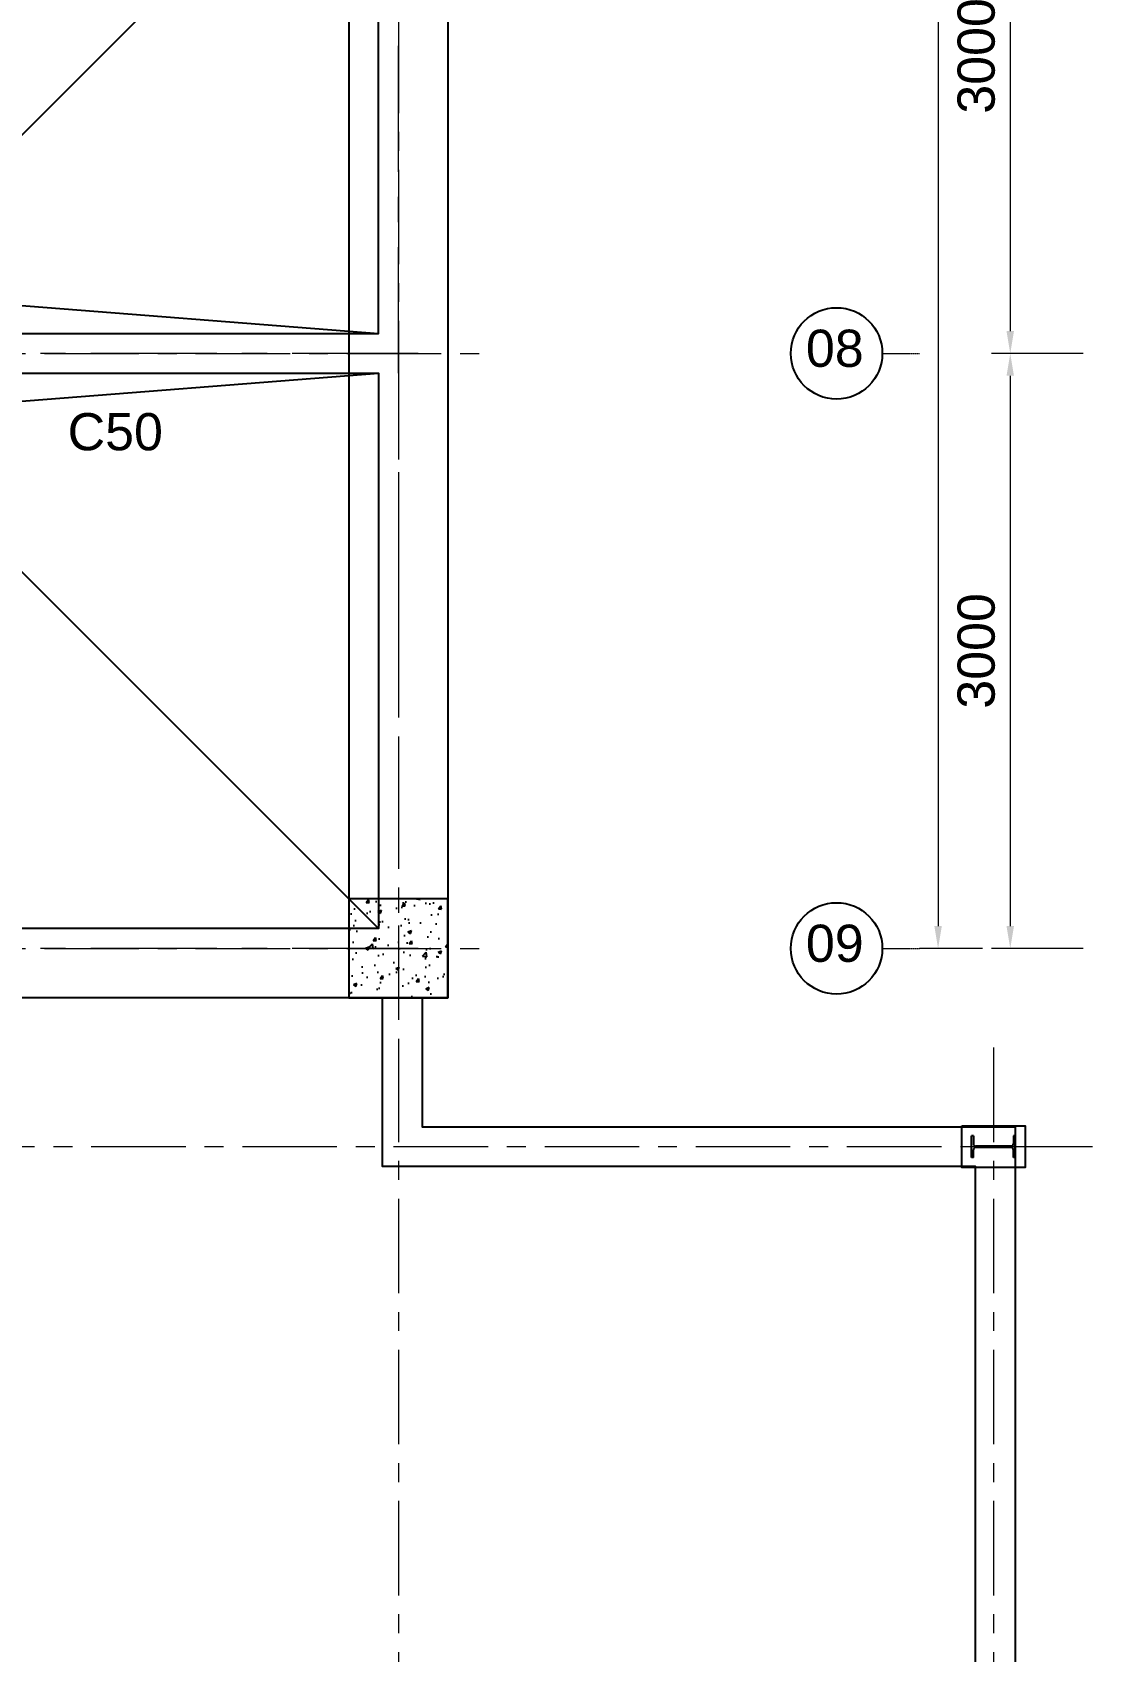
# Model space of a CAD drawing. Header units: millimetres. Extents: x 3220 to 226993, y 817 to 176024.
# Drawn here: x 19955 to 25300, y 103280 to 111444 of the extents above; entities that cross this region are included whole.
import ezdxf

# ---------------------------------------------------------------- set-up
doc = ezdxf.new("R2010")
doc.units = ezdxf.units.MM
doc.linetypes.add('AXES', pattern=[50.8, 31.75, -6.35, 6.35, -6.35])
doc.linetypes.add('CENTER', pattern=[10.16, 6.35, -1.27, 1.27, -1.27])
doc.layers.add('Axe', color=1, linetype='AXES', lineweight=9)
doc.layers.add('DESSIN', color=7, linetype='Continuous', lineweight=25)
doc.styles.add('ARIAL_BOLD', font='arial.ttf')
doc.dimstyles.new('ECHE 75', dxfattribs={"dimscale": 75, "dimtxt": 2.5, "dimasz": 1.5, "dimexe": 1.25, "dimexo": 0.625, "dimgap": 1, "dimtad": 1, "dimdec": 0, "dimtxsty": 'ARIAL_BOLD', "dimcen": 2.5, "dimclrd": 4, "dimclre": 4, "dimclrt": 6, "dimadec": 0, "dimazin": 0, "dimtfac": 1, "dimtdec": 0, "dimtmove": 0, "dimatfit": 3, "dimfxl": 1, "dimlwd": 13, "dimlwe": 13, "dimarcsym": 0})

# ---------------------------------------------------------------- blocks, each defined once
blk = doc.blocks.new("SYST7ME D'AXE")
at = {"layer": 'Axe', "ltscale": 15}
for p, q in [((15000, 18500), (15000, -6500)), ((-500, -3000), (15500, -3000)), ((-500, -6000), (15500, -6000))]:
    blk.add_line(p, q, dxfattribs=at)
blk = doc.blocks.new('Level +4.00 m')
h = blk.add_hatch()
h.set_pattern_fill('AR-CONC', color=256)
h.set_pattern_definition([(50, (-163579.41, -113209.63), (182.18467, -15.93909), [19.05, -209.55]), (355, (-163579.4, -113209.63), (-35.24342, 191.05685), [15.24, -167.64058]), (100.45144, (-163564.23, -113210.96), (146.94125, 175.11775), [16.19001, -178.09024]), (46.1842, (-163579.4, -113158.83), (271.07904, -42.04233), [28.575, -314.325]), (96.63556, (-163556.82, -113162.33), (237.40413, 247.42612), [24.28502, -267.1356]), (351.18415, (-163579.4, -113158.83), (237.40413, 247.42612), [22.85997, -251.45973]), (21, (-163554.01, -113171.53), (151.61439, -102.2652), [19.05, -209.55]), (326, (-163554, -113171.53), (61.80203, 184.18797), [15.24, -167.64]), (71.45144, (-163541.37, -113180.05), (213.41642, 81.92277), [16.19001, -178.08994]), (37.5, (-163579.41, -113209.63), (3.088603, 84.555039), [0, -165.608, 0, -170.18, 0, -168.275]), (7.5, (-163579.41, -113209.63), (66.819663, 100.180575), [0, -97.028, 0, -161.798, 0, -64.135]), (327.5, (-163636.05, -113209.63), (135.590595, -5.728744), [0, -63.5, 0, -198.12, 0, -262.89]), (317.5, (-163661.45, -113209.63), (148.12918, 25.42649), [0, -82.55, 0, -131.572, 0, -186.69])])
h.paths.add_polyline_path([(15000, -23750), (14750, -23750), (14750, -24000), (15000, -24000)])
h.paths.add_polyline_path([(15250, -23750), (15000, -23750), (15000, -24000), (15250, -24000)])
h.paths.add_polyline_path([(15250, -24000), (15000, -24000), (15000, -24250), (15250, -24250)])
h.paths.add_polyline_path([(15000, -24000), (14750, -24000), (14750, -24250), (15000, -24250)])
blk.add_line((14750, -24250), (250, -24250))
for points in [[(250, -24250), (-250, -24250), (-250, 250), (15250, 250), (15250, -24250), (14750, -24250)], [(250, -23750), (250, -250), (14750, -250), (14750, -23750)], [(17910, -30505), (17910, -25100), (14920, -25100), (14920, -24250)], [(15120, -24250), (15120, -24900), (18110, -24900), (18110, -30505)]]:
    blk.add_lwpolyline(points)
for points in [[(14750, -24250), (15250, -24250), (15250, -23750), (14750, -23750)], [(17840, -24895), (18160, -24895), (18160, -25105), (17840, -25105)]]:
    blk.add_lwpolyline(points, close=True)
at = {"layer": 'Axe', "ltscale": 15}
for p, q in [((15000, -24500), (15000, -30500)), ((18000, -24500), (18000, -30500)), ((18500, -25000), (-334.6, -25000))]:
    blk.add_line(p, q, dxfattribs=at)
at = {"layer": 'Axe'}
blk.add_line((18110, -25000), (17890, -25000), dxfattribs=at)
at = {"layer": 'DESSIN'}
for p, q in [((17899.2, -24945), (17890, -24945)), ((17899.2, -24945), (17890, -24945)), ((17890, -25055), (17890, -24945)), ((17899.2, -24945), (17899.2, -24985)), ((18110, -24945), (18100.8, -24945)), ((18110, -24945), (18100.8, -24945)), ((18100.8, -24945), (18100.8, -24985)), ((18110, -25055), (18110, -24945)), ((17899.2, -25055), (17890, -25055)), ((17899.2, -25055), (17899.2, -25015)), ((18088.8, -24997), (17911.2, -24997)), ((18088.8, -25003), (17911.2, -25003)), ((18100.8, -25055), (18100.8, -25015)), ((18110, -25055), (18100.8, -25055))]:
    blk.add_line(p, q, dxfattribs=at)
for centre, start, end in [((17911.2, -24985), 180, 270), ((17911.2, -25015), 90, 180), ((18088.8, -24985), 270, 0), ((18088.8, -25015), 0, 90)]:
    blk.add_arc(centre, 12, start, end, dxfattribs=at)
blk.add_blockref("SYST7ME D'AXE", (0, -18000))
blk = doc.blocks.new('*D464')
at = {"color": 4, "lineweight": 13, "transparency": 16777216}
for p, q in [((24556.6, 130825.5), (24427.2, 130825.5)), ((24520.9, 130713), (24520.9, 106938)), ((24744.1, 106825.5), (24427.2, 106825.5))]:
    blk.add_line(p, q, dxfattribs=at)
at = {"color": 4, "transparency": 16777216}
for points in [[(24502.2, 130713), (24539.7, 130713), (24520.9, 130825.5)], [(24502.2, 106938), (24539.7, 106938), (24520.9, 106825.5)]]:
    blk.add_solid(points, dxfattribs=at)
at = {"layer": 'Defpoints', "color": 0, "transparency": 16777216}
for p in [(24603.5, 130825.5), (24520.9, 106825.5), (24791, 106825.5)]:
    blk.add_point(p, dxfattribs=at)
at = {"color": 6, "transparency": 16777216, "insert": (24350.2, 118825.5), "char_height": 187.5, "attachment_point": 5, "rotation": 90, "style": 'ARIAL_BOLD'}
blk.add_mtext('24000', dxfattribs=at)
blk = doc.blocks.new('*D465')
at = {"color": 4, "lineweight": 13, "transparency": 16777216}
for p, q in [((25253.1, 112825.5), (24791, 112825.5)), ((24884.8, 112713), (24884.8, 109938)), ((25253.1, 109825.5), (24791, 109825.5))]:
    blk.add_line(p, q, dxfattribs=at)
at = {"color": 4, "transparency": 16777216}
for points in [[(24866, 112713), (24903.5, 112713), (24884.8, 112825.5)], [(24866, 109938), (24903.5, 109938), (24884.8, 109825.5)]]:
    blk.add_solid(points, dxfattribs=at)
at = {"layer": 'Defpoints', "color": 0, "transparency": 16777216}
for p in [(25300, 112825.5), (24884.8, 109825.5), (25300, 109825.5)]:
    blk.add_point(p, dxfattribs=at)
at = {"color": 6, "transparency": 16777216, "insert": (24714, 111325.5), "char_height": 187.5, "attachment_point": 5, "rotation": 90, "style": 'ARIAL_BOLD'}
blk.add_mtext('3000', dxfattribs=at)
blk = doc.blocks.new('*D466')
at = {"color": 4, "lineweight": 13, "transparency": 16777216}
for p, q in [((25253.1, 109825.5), (24791, 109825.5)), ((24884.8, 109713), (24884.8, 106938)), ((25253.1, 106825.5), (24791, 106825.5))]:
    blk.add_line(p, q, dxfattribs=at)
at = {"color": 4, "transparency": 16777216}
for points in [[(24866, 109713), (24903.5, 109713), (24884.8, 109825.5)], [(24866, 106938), (24903.5, 106938), (24884.8, 106825.5)]]:
    blk.add_solid(points, dxfattribs=at)
at = {"layer": 'Defpoints', "color": 0, "transparency": 16777216}
for p in [(25300, 109825.5), (24884.8, 106825.5), (25300, 106825.5)]:
    blk.add_point(p, dxfattribs=at)
at = {"color": 6, "transparency": 16777216, "insert": (24714, 108325.5), "char_height": 187.5, "attachment_point": 5, "rotation": 90, "style": 'ARIAL_BOLD'}
blk.add_mtext('3000', dxfattribs=at)
blk = doc.blocks.new('cone produit finie T')
at = {"color": 4}
for p, q in [((275, -2325), (100, -100)), ((675, -2325), (2900, -100)), ((275, -2725), (100, -2900)), ((675, -2725), (2900, -2900))]:
    blk.add_line(p, q, dxfattribs=at)
for points in [[(100, -2900), (2900, -2900), (2900, -100), (100, -100)], [(675, -2725), (275, -2725), (275, -2325), (675, -2325)]]:
    blk.add_lwpolyline(points, close=True, dxfattribs=at)
at = {"layer": 'Axe', "ltscale": 20}
for p, q in [((0, -3100), (0, 100)), ((3000, -3100), (3000, 100)), ((3100, 0), (-100, 0)), ((3100, -3000), (-100, -3000))]:
    blk.add_line(p, q, dxfattribs=at)

msp = doc.modelspace()

# ---------------------------------------------------------------- linework, layer by layer
at = {"color": 1, "linetype": 'CENTER', "lineweight": 9}
for p, q in [((24239.7, 109825.5), (24427.2, 109825.5)), ((24239.7, 106825.5), (24427.2, 106825.5))]:
    msp.add_line(p, q, dxfattribs=at)
at = {"color": 5}
for centre in [(24009.2, 109825.5), (24009.2, 106825.5)]:
    msp.add_circle(centre, 230.5, dxfattribs=at)

# ---------------------------------------------------------------- block references
at = {"color": 2}
msp.add_blockref('Level +4.00 m', (6800, 130825.5), dxfattribs=at)
msp.add_blockref('cone produit finie T', (18800, 112825.5))
at = {"xscale": -1, "rotation": 180}
msp.add_blockref('cone produit finie T', (18800, 106825.5), dxfattribs=at)

# ---------------------------------------------------------------- texts
at = {"char_height": 187.5, "attachment_point": 5, "style": 'ARIAL_BOLD'}
for s, insert in [('08', (24000.3, 109850.1)), ('09', (24000.3, 106850.1))]:
    msp.add_mtext(s, dxfattribs=dict(at, insert=insert))
at = {"color": 30, "insert": (20372.7, 109429.4), "char_height": 187.5, "width": 453.658, "attachment_point": 5, "style": 'ARIAL_BOLD'}
msp.add_mtext('C50', dxfattribs=at)

# ---------------------------------------------------------------- dimensions: what is measured, and where the dimension line sits
for base, p1, p2, picture, middle in [((24520.9, 106825.5), (24603.5, 130825.5), (24791, 106825.5), '*D464', (24350.2, 118825.5)), ((24884.8, 109825.5), (25300, 112825.5), (25300, 109825.5), '*D465', (24714, 111325.5)), ((24884.8, 106825.5), (25300, 109825.5), (25300, 106825.5), '*D466', (24714, 108325.5))]:
    dim = msp.add_linear_dim(base=base, p1=p1, p2=p2, angle=90, dimstyle='ECHE 75')
    dim.commit()
    dim.dimension.update_dxf_attribs({"geometry": picture, "text_midpoint": middle})

doc.saveas('drawing.dxf')
